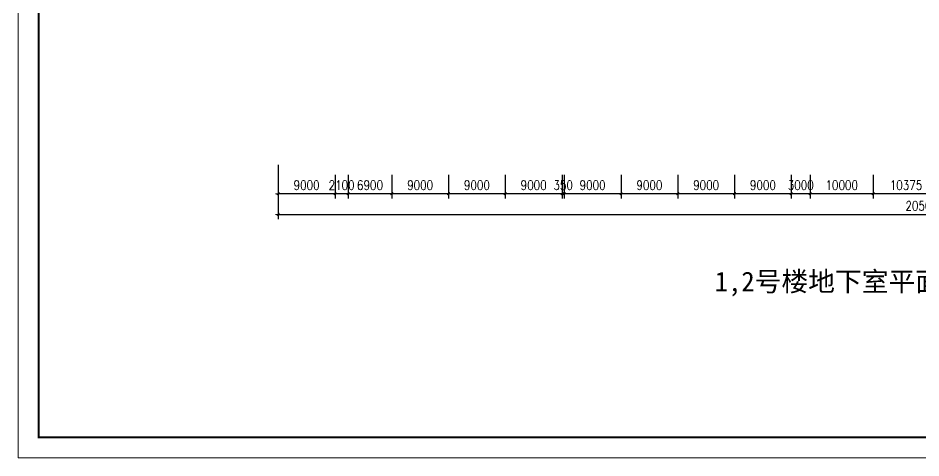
# Model space of a CAD drawing. Extents: x 5719244 to 11985375, y 1211094 to 3157953.
# Drawn here: x 6086723 to 6229890, y 1482410 to 1552199 of the extents above; entities that cross this region are included whole.
import ezdxf

# ---------------------------------------------------------------- set-up
doc = ezdxf.new("R2010")
doc.units = 0
doc.header["$LTSCALE"] = 500
doc.header["$MEASUREMENT"] = 0
doc.layers.get('0').update_dxf_attribs({"linetype": 'CONTINUOUS', "lineweight": 0})
doc.layers.get('DEFPOINTS').update_dxf_attribs({"linetype": 'CONTINUOUS', "lineweight": 0})
doc.layers.add('PUB_DIM', color=3, linetype='CONTINUOUS', lineweight=0)
doc.styles.add('DIM_FONT', font='SIMPLEX.shx', dxfattribs={"width": 0.8})
doc.styles.add('HTT', font='simhei_0.ttf')
doc.dimstyles.new('DIMN300-X', dxfattribs={"dimscale": 3, "dimtxt": 500, "dimasz": 1, "dimexe": 250, "dimexo": 0, "dimgap": 200, "dimtad": 1, "dimdec": 0, "dimzin": 0, "dimdsep": 46, "dimtxsty": 'DIM_FONT', "dimblk": '_DIMX', "dimblk1": '_DIMX', "dimblk2": '_DIMX', "dimsah": 1, "dimcen": 0, "dimdle": 187.057091, "dimclrd": 3, "dimclre": 3, "dimclrt": 7, "dimadec": 0, "dimazin": 0, "dimtfac": 2.166667, "dimtdec": 0, "dimtix": 1, "dimtmove": 2, "dimatfit": 3, "dimldrblk": '_DIMX', "dimfxl": 1, "dimtolj": 1, "dimtzin": 0, "dimarcsym": 0})

# ---------------------------------------------------------------- blocks, each defined once
blk = doc.blocks.new('_DIMX')
blk.add_line((-150, 0), (150, 0))
at = {"const_width": 50}
blk.add_lwpolyline([(-70, -70), (70, 70)], dxfattribs=at)
blk = doc.blocks.new('*D188')
at = {"layer": 'DEFPOINTS', "color": 0, "transparency": 16777216}
for p in [(6127980, 1528899), (6333055, 1528899), (6333055, 1521053)]:
    blk.add_point(p, dxfattribs=at)
at = {"layer": 'PUB_DIM', "color": 3, "lineweight": -2, "transparency": 16777216}
for p, q in [((6127980, 1528899), (6127980, 1520303)), ((6333055, 1528899), (6333055, 1520303)), ((6127983, 1521053), (6333052, 1521053))]:
    blk.add_line(p, q, dxfattribs=at)
at = {"layer": 'PUB_DIM', "color": 3, "lineweight": -2, "transparency": 16777216, "xscale": 3, "yscale": 3, "zscale": 3, "rotation": 180}
blk.add_blockref('_DIMX', (6127980, 1521053), dxfattribs=at)
at = {"layer": 'PUB_DIM', "color": 3, "lineweight": -2, "transparency": 16777216, "xscale": 3, "yscale": 3, "zscale": 3}
blk.add_blockref('_DIMX', (6333055, 1521053), dxfattribs=at)
at = {"layer": 'PUB_DIM', "color": 7, "transparency": 16777216, "insert": (6230518, 1522403), "char_height": 1500, "attachment_point": 5, "style": 'DIM_FONT'}
blk.add_mtext('\\A1;205075', dxfattribs=at)
blk = doc.blocks.new('*D217')
at = {"layer": 'DEFPOINTS', "color": 0, "transparency": 16777216}
for p in [(6139080, 1527337), (6145980, 1527337), (6139080, 1524337)]:
    blk.add_point(p, dxfattribs=at)
at = {"layer": 'PUB_DIM', "color": 3, "lineweight": -2, "transparency": 16777216}
for p, q in [((6139080, 1527337), (6139080, 1523587)), ((6145980, 1527337), (6145980, 1523587)), ((6145977, 1524337), (6139083, 1524337))]:
    blk.add_line(p, q, dxfattribs=at)
at = {"layer": 'PUB_DIM', "color": 3, "lineweight": -2, "transparency": 16777216, "xscale": 3, "yscale": 3, "zscale": 3, "rotation": 180}
blk.add_blockref('_DIMX', (6139080, 1524337), dxfattribs=at)
at = {"layer": 'PUB_DIM', "color": 3, "lineweight": -2, "transparency": 16777216, "xscale": 3, "yscale": 3, "zscale": 3}
blk.add_blockref('_DIMX', (6145980, 1524337), dxfattribs=at)
at = {"layer": 'PUB_DIM', "color": 7, "transparency": 16777216, "insert": (6142530, 1525687), "char_height": 1500, "attachment_point": 5, "style": 'DIM_FONT'}
blk.add_mtext('\\A1;6900', dxfattribs=at)
blk = doc.blocks.new('*D220')
at = {"layer": 'DEFPOINTS', "color": 0, "transparency": 16777216}
for p in [(6127980, 1527337), (6136980, 1527337), (6127980, 1524337)]:
    blk.add_point(p, dxfattribs=at)
at = {"layer": 'PUB_DIM', "color": 3, "lineweight": -2, "transparency": 16777216}
for p, q in [((6127980, 1527337), (6127980, 1523587)), ((6136980, 1527337), (6136980, 1523587)), ((6136977, 1524337), (6127983, 1524337))]:
    blk.add_line(p, q, dxfattribs=at)
at = {"layer": 'PUB_DIM', "color": 3, "lineweight": -2, "transparency": 16777216, "xscale": 3, "yscale": 3, "zscale": 3, "rotation": 180}
blk.add_blockref('_DIMX', (6127980, 1524337), dxfattribs=at)
at = {"layer": 'PUB_DIM', "color": 3, "lineweight": -2, "transparency": 16777216, "xscale": 3, "yscale": 3, "zscale": 3}
blk.add_blockref('_DIMX', (6136980, 1524337), dxfattribs=at)
at = {"layer": 'PUB_DIM', "color": 7, "transparency": 16777216, "insert": (6132480, 1525687), "char_height": 1500, "attachment_point": 5, "style": 'DIM_FONT'}
blk.add_mtext('\\A1;9000', dxfattribs=at)
blk = doc.blocks.new('*D221')
at = {"layer": 'DEFPOINTS', "color": 0, "transparency": 16777216}
for p in [(6136980, 1527337), (6139080, 1527337), (6136980, 1524337)]:
    blk.add_point(p, dxfattribs=at)
at = {"layer": 'PUB_DIM', "color": 3, "lineweight": -2, "transparency": 16777216}
for p, q in [((6136980, 1527337), (6136980, 1523587)), ((6139080, 1527337), (6139080, 1523587)), ((6136977, 1524337), (6136974, 1524337)), ((6139080, 1524337), (6136980, 1524337)), ((6139083, 1524337), (6139086, 1524337))]:
    blk.add_line(p, q, dxfattribs=at)
at = {"layer": 'PUB_DIM', "color": 3, "lineweight": -2, "transparency": 16777216, "xscale": 3, "yscale": 3, "zscale": 3}
blk.add_blockref('_DIMX', (6136980, 1524337), dxfattribs=at)
at = {"layer": 'PUB_DIM', "color": 3, "lineweight": -2, "transparency": 16777216, "xscale": 3, "yscale": 3, "zscale": 3, "rotation": 180}
blk.add_blockref('_DIMX', (6139080, 1524337), dxfattribs=at)
at = {"layer": 'PUB_DIM', "color": 7, "transparency": 16777216, "insert": (6138030, 1525687), "char_height": 1500, "attachment_point": 5, "style": 'DIM_FONT'}
blk.add_mtext('\\A1;2100', dxfattribs=at)
blk = doc.blocks.new('*D226')
at = {"layer": 'DEFPOINTS', "color": 0, "transparency": 16777216}
for p in [(6222330, 1527337), (6232705, 1527337), (6222330, 1524337)]:
    blk.add_point(p, dxfattribs=at)
at = {"layer": 'PUB_DIM', "color": 3, "lineweight": -2, "transparency": 16777216}
for p, q in [((6222330, 1527337), (6222330, 1523587)), ((6232705, 1527337), (6232705, 1523587)), ((6232702, 1524337), (6222333, 1524337))]:
    blk.add_line(p, q, dxfattribs=at)
at = {"layer": 'PUB_DIM', "color": 3, "lineweight": -2, "transparency": 16777216, "xscale": 3, "yscale": 3, "zscale": 3, "rotation": 180}
blk.add_blockref('_DIMX', (6222330, 1524337), dxfattribs=at)
at = {"layer": 'PUB_DIM', "color": 3, "lineweight": -2, "transparency": 16777216, "xscale": 3, "yscale": 3, "zscale": 3}
blk.add_blockref('_DIMX', (6232705, 1524337), dxfattribs=at)
at = {"layer": 'PUB_DIM', "color": 7, "transparency": 16777216, "insert": (6227518, 1525687), "char_height": 1500, "attachment_point": 5, "style": 'DIM_FONT'}
blk.add_mtext('\\A1;10375', dxfattribs=at)
blk = doc.blocks.new('*D227')
at = {"layer": 'DEFPOINTS', "color": 0, "transparency": 16777216}
for p in [(6182330, 1527337), (6191330, 1527337), (6182330, 1524337)]:
    blk.add_point(p, dxfattribs=at)
at = {"layer": 'PUB_DIM', "color": 3, "lineweight": -2, "transparency": 16777216}
for p, q in [((6182330, 1527337), (6182330, 1523587)), ((6191330, 1527337), (6191330, 1523587)), ((6191327, 1524337), (6182333, 1524337))]:
    blk.add_line(p, q, dxfattribs=at)
at = {"layer": 'PUB_DIM', "color": 3, "lineweight": -2, "transparency": 16777216, "xscale": 3, "yscale": 3, "zscale": 3, "rotation": 180}
blk.add_blockref('_DIMX', (6182330, 1524337), dxfattribs=at)
at = {"layer": 'PUB_DIM', "color": 3, "lineweight": -2, "transparency": 16777216, "xscale": 3, "yscale": 3, "zscale": 3}
blk.add_blockref('_DIMX', (6191330, 1524337), dxfattribs=at)
at = {"layer": 'PUB_DIM', "color": 7, "transparency": 16777216, "insert": (6186830, 1525687), "char_height": 1500, "attachment_point": 5, "style": 'DIM_FONT'}
blk.add_mtext('\\A1;9000', dxfattribs=at)
blk = doc.blocks.new('*D228')
at = {"layer": 'DEFPOINTS', "color": 0, "transparency": 16777216}
for p in [(6154980, 1527337), (6163980, 1527337), (6154980, 1524337)]:
    blk.add_point(p, dxfattribs=at)
at = {"layer": 'PUB_DIM', "color": 3, "lineweight": -2, "transparency": 16777216}
for p, q in [((6154980, 1527337), (6154980, 1523587)), ((6163980, 1527337), (6163980, 1523587)), ((6163977, 1524337), (6154983, 1524337))]:
    blk.add_line(p, q, dxfattribs=at)
at = {"layer": 'PUB_DIM', "color": 3, "lineweight": -2, "transparency": 16777216, "xscale": 3, "yscale": 3, "zscale": 3, "rotation": 180}
blk.add_blockref('_DIMX', (6154980, 1524337), dxfattribs=at)
at = {"layer": 'PUB_DIM', "color": 3, "lineweight": -2, "transparency": 16777216, "xscale": 3, "yscale": 3, "zscale": 3}
blk.add_blockref('_DIMX', (6163980, 1524337), dxfattribs=at)
at = {"layer": 'PUB_DIM', "color": 7, "transparency": 16777216, "insert": (6159480, 1525687), "char_height": 1500, "attachment_point": 5, "style": 'DIM_FONT'}
blk.add_mtext('\\A1;9000', dxfattribs=at)
blk = doc.blocks.new('*D229')
at = {"layer": 'DEFPOINTS', "color": 0, "transparency": 16777216}
for p in [(6145980, 1527337), (6154980, 1527337), (6145980, 1524337)]:
    blk.add_point(p, dxfattribs=at)
at = {"layer": 'PUB_DIM', "color": 3, "lineweight": -2, "transparency": 16777216}
for p, q in [((6145980, 1527337), (6145980, 1523587)), ((6154980, 1527337), (6154980, 1523587)), ((6154977, 1524337), (6145983, 1524337))]:
    blk.add_line(p, q, dxfattribs=at)
at = {"layer": 'PUB_DIM', "color": 3, "lineweight": -2, "transparency": 16777216, "xscale": 3, "yscale": 3, "zscale": 3, "rotation": 180}
blk.add_blockref('_DIMX', (6145980, 1524337), dxfattribs=at)
at = {"layer": 'PUB_DIM', "color": 3, "lineweight": -2, "transparency": 16777216, "xscale": 3, "yscale": 3, "zscale": 3}
blk.add_blockref('_DIMX', (6154980, 1524337), dxfattribs=at)
at = {"layer": 'PUB_DIM', "color": 7, "transparency": 16777216, "insert": (6150480, 1525687), "char_height": 1500, "attachment_point": 5, "style": 'DIM_FONT'}
blk.add_mtext('\\A1;9000', dxfattribs=at)
blk = doc.blocks.new('*D230')
at = {"layer": 'DEFPOINTS', "color": 0, "transparency": 16777216}
for p in [(6172980, 1527337), (6173330, 1527337), (6172980, 1524337)]:
    blk.add_point(p, dxfattribs=at)
at = {"layer": 'PUB_DIM', "color": 3, "lineweight": -2, "transparency": 16777216}
for p, q in [((6172980, 1527337), (6172980, 1523587)), ((6173330, 1527337), (6173330, 1523587)), ((6172977, 1524337), (6172974, 1524337)), ((6173330, 1524337), (6172980, 1524337)), ((6173333, 1524337), (6173336, 1524337))]:
    blk.add_line(p, q, dxfattribs=at)
at = {"layer": 'PUB_DIM', "color": 3, "lineweight": -2, "transparency": 16777216, "xscale": 3, "yscale": 3, "zscale": 3}
blk.add_blockref('_DIMX', (6172980, 1524337), dxfattribs=at)
at = {"layer": 'PUB_DIM', "color": 3, "lineweight": -2, "transparency": 16777216, "xscale": 3, "yscale": 3, "zscale": 3, "rotation": 180}
blk.add_blockref('_DIMX', (6173330, 1524337), dxfattribs=at)
at = {"layer": 'PUB_DIM', "color": 7, "transparency": 16777216, "insert": (6173155, 1525687), "char_height": 1500, "attachment_point": 5, "style": 'DIM_FONT'}
blk.add_mtext('\\A1;350', dxfattribs=at)
blk = doc.blocks.new('*D231')
at = {"layer": 'DEFPOINTS', "color": 0, "transparency": 16777216}
for p in [(6163980, 1527337), (6172980, 1527337), (6163980, 1524337)]:
    blk.add_point(p, dxfattribs=at)
at = {"layer": 'PUB_DIM', "color": 3, "lineweight": -2, "transparency": 16777216}
for p, q in [((6163980, 1527337), (6163980, 1523587)), ((6172980, 1527337), (6172980, 1523587)), ((6172977, 1524337), (6163983, 1524337))]:
    blk.add_line(p, q, dxfattribs=at)
at = {"layer": 'PUB_DIM', "color": 3, "lineweight": -2, "transparency": 16777216, "xscale": 3, "yscale": 3, "zscale": 3, "rotation": 180}
blk.add_blockref('_DIMX', (6163980, 1524337), dxfattribs=at)
at = {"layer": 'PUB_DIM', "color": 3, "lineweight": -2, "transparency": 16777216, "xscale": 3, "yscale": 3, "zscale": 3}
blk.add_blockref('_DIMX', (6172980, 1524337), dxfattribs=at)
at = {"layer": 'PUB_DIM', "color": 7, "transparency": 16777216, "insert": (6168480, 1525687), "char_height": 1500, "attachment_point": 5, "style": 'DIM_FONT'}
blk.add_mtext('\\A1;9000', dxfattribs=at)
blk = doc.blocks.new('*D232')
at = {"layer": 'DEFPOINTS', "color": 0, "transparency": 16777216}
for p in [(6173330, 1527337), (6182330, 1527337), (6173330, 1524337)]:
    blk.add_point(p, dxfattribs=at)
at = {"layer": 'PUB_DIM', "color": 3, "lineweight": -2, "transparency": 16777216}
for p, q in [((6173330, 1527337), (6173330, 1523587)), ((6182330, 1527337), (6182330, 1523587)), ((6182327, 1524337), (6173333, 1524337))]:
    blk.add_line(p, q, dxfattribs=at)
at = {"layer": 'PUB_DIM', "color": 3, "lineweight": -2, "transparency": 16777216, "xscale": 3, "yscale": 3, "zscale": 3, "rotation": 180}
blk.add_blockref('_DIMX', (6173330, 1524337), dxfattribs=at)
at = {"layer": 'PUB_DIM', "color": 3, "lineweight": -2, "transparency": 16777216, "xscale": 3, "yscale": 3, "zscale": 3}
blk.add_blockref('_DIMX', (6182330, 1524337), dxfattribs=at)
at = {"layer": 'PUB_DIM', "color": 7, "transparency": 16777216, "insert": (6177830, 1525687), "char_height": 1500, "attachment_point": 5, "style": 'DIM_FONT'}
blk.add_mtext('\\A1;9000', dxfattribs=at)
blk = doc.blocks.new('*D233')
at = {"layer": 'DEFPOINTS', "color": 0, "transparency": 16777216}
for p in [(6200330, 1527337), (6209330, 1527337), (6200330, 1524337)]:
    blk.add_point(p, dxfattribs=at)
at = {"layer": 'PUB_DIM', "color": 3, "lineweight": -2, "transparency": 16777216}
for p, q in [((6200330, 1527337), (6200330, 1523587)), ((6209330, 1527337), (6209330, 1523587)), ((6209327, 1524337), (6200333, 1524337))]:
    blk.add_line(p, q, dxfattribs=at)
at = {"layer": 'PUB_DIM', "color": 3, "lineweight": -2, "transparency": 16777216, "xscale": 3, "yscale": 3, "zscale": 3, "rotation": 180}
blk.add_blockref('_DIMX', (6200330, 1524337), dxfattribs=at)
at = {"layer": 'PUB_DIM', "color": 3, "lineweight": -2, "transparency": 16777216, "xscale": 3, "yscale": 3, "zscale": 3}
blk.add_blockref('_DIMX', (6209330, 1524337), dxfattribs=at)
at = {"layer": 'PUB_DIM', "color": 7, "transparency": 16777216, "insert": (6204830, 1525687), "char_height": 1500, "attachment_point": 5, "style": 'DIM_FONT'}
blk.add_mtext('\\A1;9000', dxfattribs=at)
blk = doc.blocks.new('*D234')
at = {"layer": 'DEFPOINTS', "color": 0, "transparency": 16777216}
for p in [(6191330, 1527337), (6200330, 1527337), (6191330, 1524337)]:
    blk.add_point(p, dxfattribs=at)
at = {"layer": 'PUB_DIM', "color": 3, "lineweight": -2, "transparency": 16777216}
for p, q in [((6191330, 1527337), (6191330, 1523587)), ((6200330, 1527337), (6200330, 1523587)), ((6200327, 1524337), (6191333, 1524337))]:
    blk.add_line(p, q, dxfattribs=at)
at = {"layer": 'PUB_DIM', "color": 3, "lineweight": -2, "transparency": 16777216, "xscale": 3, "yscale": 3, "zscale": 3, "rotation": 180}
blk.add_blockref('_DIMX', (6191330, 1524337), dxfattribs=at)
at = {"layer": 'PUB_DIM', "color": 3, "lineweight": -2, "transparency": 16777216, "xscale": 3, "yscale": 3, "zscale": 3}
blk.add_blockref('_DIMX', (6200330, 1524337), dxfattribs=at)
at = {"layer": 'PUB_DIM', "color": 7, "transparency": 16777216, "insert": (6195830, 1525687), "char_height": 1500, "attachment_point": 5, "style": 'DIM_FONT'}
blk.add_mtext('\\A1;9000', dxfattribs=at)
blk = doc.blocks.new('*D235')
at = {"layer": 'DEFPOINTS', "color": 0, "transparency": 16777216}
for p in [(6212330, 1527337), (6222330, 1527337), (6212330, 1524337)]:
    blk.add_point(p, dxfattribs=at)
at = {"layer": 'PUB_DIM', "color": 3, "lineweight": -2, "transparency": 16777216}
for p, q in [((6212330, 1527337), (6212330, 1523587)), ((6222330, 1527337), (6222330, 1523587)), ((6222327, 1524337), (6212333, 1524337))]:
    blk.add_line(p, q, dxfattribs=at)
at = {"layer": 'PUB_DIM', "color": 3, "lineweight": -2, "transparency": 16777216, "xscale": 3, "yscale": 3, "zscale": 3, "rotation": 180}
blk.add_blockref('_DIMX', (6212330, 1524337), dxfattribs=at)
at = {"layer": 'PUB_DIM', "color": 3, "lineweight": -2, "transparency": 16777216, "xscale": 3, "yscale": 3, "zscale": 3}
blk.add_blockref('_DIMX', (6222330, 1524337), dxfattribs=at)
at = {"layer": 'PUB_DIM', "color": 7, "transparency": 16777216, "insert": (6217330, 1525687), "char_height": 1500, "attachment_point": 5, "style": 'DIM_FONT'}
blk.add_mtext('\\A1;10000', dxfattribs=at)
blk = doc.blocks.new('*D236')
at = {"layer": 'DEFPOINTS', "color": 0, "transparency": 16777216}
for p in [(6209330, 1527337), (6212330, 1527337), (6209330, 1524337)]:
    blk.add_point(p, dxfattribs=at)
at = {"layer": 'PUB_DIM', "color": 3, "lineweight": -2, "transparency": 16777216}
for p, q in [((6209330, 1527337), (6209330, 1523587)), ((6212330, 1527337), (6212330, 1523587)), ((6209327, 1524337), (6209324, 1524337)), ((6212330, 1524337), (6209330, 1524337)), ((6212333, 1524337), (6212336, 1524337))]:
    blk.add_line(p, q, dxfattribs=at)
at = {"layer": 'PUB_DIM', "color": 3, "lineweight": -2, "transparency": 16777216, "xscale": 3, "yscale": 3, "zscale": 3}
blk.add_blockref('_DIMX', (6209330, 1524337), dxfattribs=at)
at = {"layer": 'PUB_DIM', "color": 3, "lineweight": -2, "transparency": 16777216, "xscale": 3, "yscale": 3, "zscale": 3, "rotation": 180}
blk.add_blockref('_DIMX', (6212330, 1524337), dxfattribs=at)
at = {"layer": 'PUB_DIM', "color": 7, "transparency": 16777216, "insert": (6210830, 1525687), "char_height": 1500, "attachment_point": 5, "style": 'DIM_FONT'}
blk.add_mtext('\\A1;3000', dxfattribs=at)

msp = doc.modelspace()

# ---------------------------------------------------------------- linework, layer by layer
at = {"color": 4}
msp.add_lwpolyline([(6086722.7, 1482409.7), (6086722.7, 1675543.1), (6360165.9, 1675543.1), (6360165.9, 1482409.7)], close=True, dxfattribs=at)
at = {"color": 4, "const_width": 325.1}
msp.add_lwpolyline([(6089974.1, 1485661.1), (6356914.5, 1485661.1), (6356914.5, 1672291.7), (6089974.1, 1672291.7)], close=True, dxfattribs=at)

# ---------------------------------------------------------------- texts
at = {"color": 7, "linetype": 'Continuous', "style": 'HTT'}
msp.add_text('1,2号楼地下室平面图', height=3110.4, dxfattribs=at).set_placement((6197178.4, 1508849.2))

# ---------------------------------------------------------------- dimensions: what is measured, and where the dimension line sits
at = {"layer": 'PUB_DIM'}
dim = msp.add_linear_dim(base=(6333055.1, 1521053.3), p1=(6127980.1, 1528898.9), p2=(6333055.1, 1528898.9), dimstyle='DIMN300-X', dxfattribs=at)
dim.commit()
dim.dimension.update_dxf_attribs({"geometry": '*D188', "text_midpoint": (6230517.6, 1522403.3)})
for p1, p2, picture, middle in [((6136980, 1527337.2), (6127980, 1527337.2), '*D220', (6132480, 1525687.2)), ((6139080, 1527337.2), (6136980, 1527337.2), '*D221', (6138030, 1525687.2)), ((6145980, 1527337.2), (6139080, 1527337.2), '*D217', (6142530, 1525687.2)), ((6154980, 1527337.2), (6145980, 1527337.2), '*D229', (6150480, 1525687.2)), ((6163980, 1527337.2), (6154980, 1527337.2), '*D228', (6159480, 1525687.2)), ((6172980, 1527337.2), (6163980, 1527337.2), '*D231', (6168480, 1525687.2)), ((6173330, 1527337.2), (6172980, 1527337.2), '*D230', (6173155, 1525687.2)), ((6182330, 1527337.2), (6173330, 1527337.2), '*D232', (6177830, 1525687.2)), ((6191330, 1527337.2), (6182330, 1527337.2), '*D227', (6186830, 1525687.2)), ((6200330, 1527337.2), (6191330, 1527337.2), '*D234', (6195830, 1525687.2)), ((6209330, 1527337.2), (6200330, 1527337.2), '*D233', (6204830, 1525687.2)), ((6212330, 1527337.2), (6209330, 1527337.2), '*D236', (6210830, 1525687.2)), ((6222330, 1527337.2), (6212330, 1527337.2), '*D235', (6217330, 1525687.2)), ((6232705, 1527337.2), (6222330, 1527337.2), '*D226', (6227517.5, 1525687.2))]:
    dim = msp.add_aligned_dim(p1=p1, p2=p2, distance=3000, dimstyle='DIMN300-X', dxfattribs=at)
    dim.commit()
    dim.dimension.update_dxf_attribs({"geometry": picture, "text_midpoint": middle})

doc.saveas('drawing.dxf')
